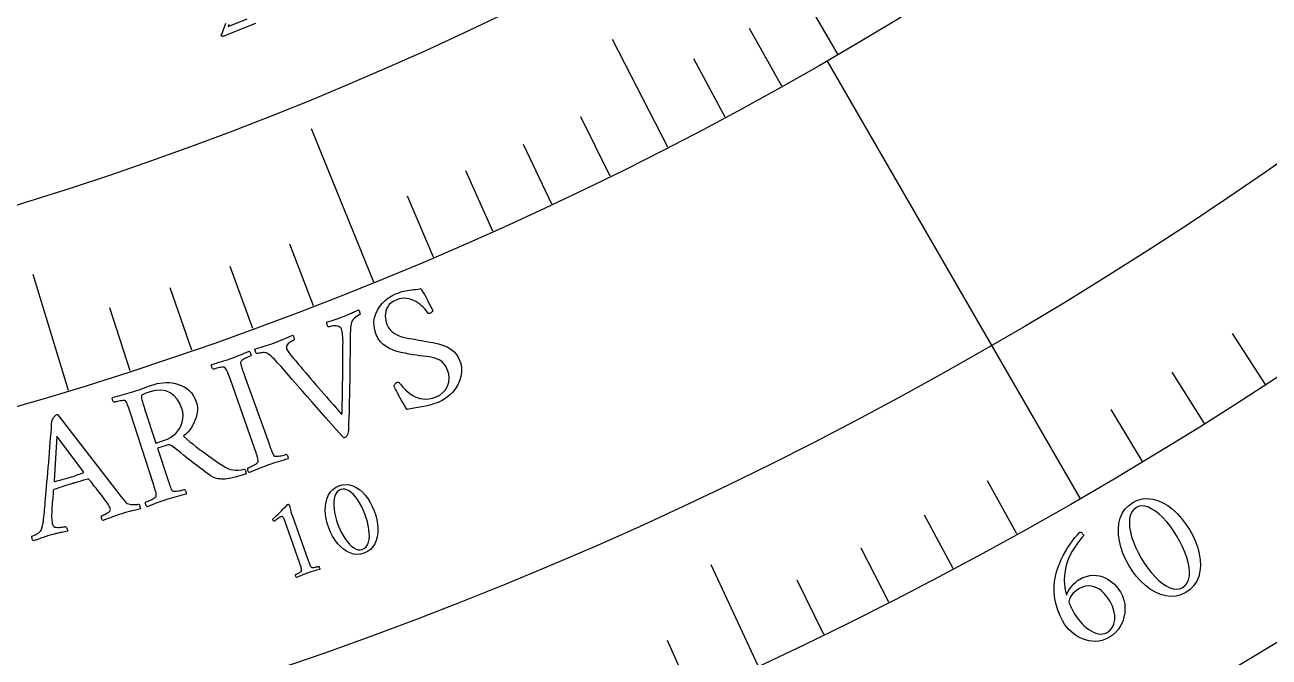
# Model space of a CAD drawing. Header units: millimetres. Extents: x -50 to 50, y -50 to 64.
# Drawn here: x 11.14 to 24.68, y -40.92 to -34.04 of the extents above; entities that cross this region are included whole.
import ezdxf

# ---------------------------------------------------------------- set-up
doc = ezdxf.new("R2010")
doc.units = ezdxf.units.MM
for name, color, linetype in [('CUT_OUTER', 1, 'Continuous'), ('ENGRAVE', 7, 'Continuous'), ('ENGRAVE_FINE', 8, 'Continuous'), ('TEXT', 5, 'Continuous')]:
    doc.layers.add(name, color=color, linetype=linetype)

msp = doc.modelspace()

# ---------------------------------------------------------------- linework, layer by layer
at = {"layer": 'CUT_OUTER'}
msp.add_arc((0, -0.0002), 49.9998, 177.11535, 4.43206, dxfattribs=at)
at = {"layer": 'ENGRAVE'}
for points in [[(18.1395, -35.3698), (17.5371, -34.1952)], [(22.625, -39.1876), (19.875, -34.4245)], [(14.9393, -36.8359), (14.2628, -35.1678)], [(11.6175, -38.0144), (11.2317, -36.752)], [(19.1235, -41.0104), (18.6121, -39.9138)]]:
    msp.add_lwpolyline(points, dxfattribs=at)
for radius in [49, 49, 47.6875, 45.25, 45.25, 43.325, 39.75, 39.75, 37.65]:
    msp.add_circle((0, 0), radius, dxfattribs=at)
at = {"layer": 'ENGRAVE_FINE'}
for points in [[(19.9907, -34.3574), (19.6286, -33.7351)], [(19.3798, -34.7057), (19.0288, -34.077)], [(18.7627, -35.0432), (18.4228, -34.4084)], [(17.5104, -35.6854), (17.1932, -35.039)], [(16.8756, -35.9899), (16.57, -35.338)], [(16.2354, -36.2833), (15.9413, -35.6261)], [(15.5899, -36.5653), (15.3075, -35.903)], [(14.2838, -37.095), (14.0251, -36.423)], [(13.6237, -37.3424), (13.3769, -36.666)], [(12.9591, -37.5782), (12.7244, -36.8976)], [(12.2903, -37.8022), (12.0677, -37.1175)], [(24.6449, -37.9498), (24.2855, -37.3963)], [(23.9788, -38.3742), (23.6291, -37.8145)], [(23.3055, -38.7868), (22.9655, -38.2211)], [(21.9376, -39.5765), (21.6177, -38.9993)], [(21.2436, -39.9534), (20.9337, -39.3706)], [(20.5431, -40.318), (20.2434, -39.73)], [(19.8363, -40.6704), (19.547, -40.0772)], [(18.4048, -41.3379), (18.1364, -40.735)]]:
    msp.add_lwpolyline(points, dxfattribs=at)
at = {"layer": 'TEXT'}
for points in [[(13.3633, -34.0351), (13.3563, -34.0543), (13.5607, -33.9734)], [(13.6537, -34.0225), (13.2967, -34.1636), (13.2947, -34.163), (13.2924, -34.1621), (13.2899, -34.1609), (13.2872, -34.1594), (13.2847, -34.1578), (13.2827, -34.1562), (13.2813, -34.1546), (13.2804, -34.153), (13.2927, -34.12), (13.305, -34.0865), (13.3174, -34.0523), (13.3297, -34.0174)]]:
    msp.add_lwpolyline(points, dxfattribs=at)
for points in [[(15.1773, -36.9649), (15.2033, -36.9547), (15.2272, -36.9462), (15.2492, -36.9394), (15.2693, -36.9343), (15.2886, -36.9303), (15.3083, -36.9267), (15.3285, -36.9236), (15.3491, -36.9209), (15.3712, -36.9182), (15.3958, -36.915), (15.4228, -36.9113), (15.4523, -36.907), (15.4714, -36.9388), (15.4902, -36.9715), (15.5088, -37.0049), (15.527, -37.0391), (15.5439, -37.0715), (15.5583, -37.0996), (15.5702, -37.1234), (15.5797, -37.1429), (15.5814, -37.147), (15.5808, -37.1515), (15.5781, -37.1562), (15.5731, -37.1613), (15.5672, -37.166), (15.5618, -37.1699), (15.5568, -37.1729), (15.5522, -37.1752), (15.5463, -37.1772), (15.5406, -37.178), (15.5352, -37.1776), (15.5301, -37.1761), (15.5205, -37.1606), (15.5087, -37.1445), (15.4945, -37.1278), (15.4781, -37.1105), (15.4598, -37.0934), (15.44, -37.0775), (15.4188, -37.0626), (15.3962, -37.0489), (15.3725, -37.0369), (15.3479, -37.0271), (15.3225, -37.0197), (15.2963, -37.0145), (15.2697, -37.0123), (15.2429, -37.0139), (15.2161, -37.0193), (15.1892, -37.0285), (15.157, -37.0439), (15.1301, -37.0615), (15.1083, -37.0814), (15.0918, -37.1035), (15.0797, -37.1271), (15.0711, -37.1513), (15.066, -37.1761), (15.0645, -37.2016), (15.0658, -37.2268), (15.0692, -37.2509), (15.0747, -37.274), (15.0823, -37.2959), (15.098, -37.3282), (15.117, -37.3558), (15.1394, -37.3787), (15.1651, -37.3969), (15.1934, -37.4116), (15.2237, -37.4239), (15.2558, -37.4339), (15.2898, -37.4415), (15.3249, -37.448), (15.3602, -37.4547), (15.3957, -37.4615), (15.4314, -37.4685), (15.4587, -37.4732), (15.4874, -37.4781), (15.5175, -37.4832), (15.5489, -37.4884), (15.5811, -37.4943), (15.6131, -37.5013), (15.6452, -37.5092), (15.6771, -37.5182), (15.7083, -37.5289), (15.7378, -37.542), (15.7658, -37.5574), (15.7922, -37.5751), (15.8163, -37.5956), (15.8373, -37.6194), (15.8553, -37.6464), (15.8703, -37.6766), (15.8862, -37.7234), (15.8943, -37.7703), (15.8948, -37.8172), (15.8875, -37.864), (15.8735, -37.9097), (15.854, -37.9529), (15.8291, -37.9938), (15.7985, -38.0322), (15.7636, -38.0671), (15.7253, -38.0976), (15.6837, -38.1235), (15.6387, -38.1448), (15.5947, -38.1614), (15.5505, -38.1752), (15.506, -38.1862), (15.4613, -38.1943), (15.4178, -38.2011), (15.3767, -38.2078), (15.3382, -38.2145), (15.3021, -38.2212), (15.2864, -38.197), (15.2706, -38.1718), (15.2548, -38.1455), (15.2391, -38.1182), (15.2239, -38.0912), (15.2098, -38.0658), (15.1969, -38.042), (15.1852, -38.0199), (15.1752, -38.0005), (15.1675, -37.9851), (15.162, -37.9737), (15.1587, -37.9664), (15.1616, -37.9602), (15.165, -37.9543), (15.1688, -37.9486), (15.1732, -37.943), (15.1779, -37.938), (15.1831, -37.9336), (15.1887, -37.93), (15.1947, -37.9272), (15.2024, -37.9253), (15.2092, -37.926), (15.2154, -37.9294), (15.2208, -37.9353), (15.2296, -37.9476), (15.2409, -37.9616), (15.2545, -37.9774), (15.2706, -37.995), (15.2889, -38.0131), (15.3094, -38.0308), (15.332, -38.048), (15.3568, -38.0647), (15.3836, -38.0797), (15.412, -38.0919), (15.4422, -38.1011), (15.474, -38.1074), (15.5076, -38.1096), (15.5429, -38.1066), (15.5797, -38.0983), (15.6183, -38.0848), (15.6576, -38.0646), (15.6912, -38.0384), (15.7193, -38.0064), (15.7418, -37.9685), (15.7563, -37.9264), (15.7607, -37.8819), (15.7548, -37.835), (15.7389, -37.7857), (15.7225, -37.7522), (15.7037, -37.7245), (15.6825, -37.7024), (15.6589, -37.6859), (15.6331, -37.6735), (15.6054, -37.6634), (15.5759, -37.6557), (15.5445, -37.6502), (15.5116, -37.6459), (15.4776, -37.6415), (15.4424, -37.637), (15.406, -37.6325), (15.3648, -37.6259), (15.3227, -37.6185), (15.2796, -37.6103), (15.2356, -37.6013), (15.1922, -37.5903), (15.1506, -37.5759), (15.111, -37.5583), (15.0734, -37.5374), (15.0391, -37.5123), (15.0097, -37.4818), (14.985, -37.4461), (14.9651, -37.405), (14.9502, -37.359), (14.9425, -37.3136), (14.942, -37.2687), (14.9487, -37.2245), (14.9616, -37.1818), (14.9795, -37.1415), (15.0026, -37.1036), (15.0308, -37.0682), (15.063, -37.0361), (15.0982, -37.0082), (15.1362, -36.9845), (15.1773, -36.9649)], [(13.848, -37.4995), (13.8759, -37.489), (13.9032, -37.4783), (13.93, -37.4674), (13.9562, -37.4564), (13.982, -37.4453), (14.0076, -37.4343), (14.033, -37.4236), (14.0582, -37.413), (14.0614, -37.4169), (14.0646, -37.4227), (14.0679, -37.4303), (14.0713, -37.4399), (14.0741, -37.4493), (14.0754, -37.4566), (14.0752, -37.4617), (14.0736, -37.4647), (14.0691, -37.4667), (14.0624, -37.4702), (14.0536, -37.4751), (14.0427, -37.4814), (14.0311, -37.4888), (14.0202, -37.497), (14.0099, -37.5059), (14.0003, -37.5157), (13.9928, -37.5261), (13.9888, -37.5371), (13.9882, -37.5488), (13.9912, -37.5611), (13.9999, -37.5786), (14.0155, -37.6022), (14.038, -37.632), (14.0672, -37.6679), (14.0829, -37.6864), (14.1011, -37.7078), (14.1216, -37.7319), (14.1447, -37.7588), (14.1695, -37.7879), (14.1956, -37.8184), (14.2229, -37.8504), (14.2514, -37.8838), (14.2806, -37.9179), (14.3099, -37.952), (14.3393, -37.986), (14.3689, -38.02), (14.398, -38.0532), (14.4258, -38.0852), (14.4524, -38.1158), (14.4777, -38.145), (14.5013, -38.1723), (14.5226, -38.197), (14.5416, -38.2191), (14.5584, -38.2386), (14.5723, -38.2547), (14.5827, -38.2666), (14.5896, -38.2743), (14.5929, -38.2778), (14.5934, -38.2706), (14.594, -38.2576), (14.5947, -38.2388), (14.5954, -38.2142), (14.5962, -38.1848), (14.597, -38.1517), (14.5977, -38.1149), (14.5984, -38.0743), (14.5991, -38.0308), (14.5998, -37.9852), (14.6005, -37.9373), (14.6012, -37.8872), (14.6019, -37.8358), (14.6025, -37.7841), (14.6031, -37.7319), (14.6036, -37.6795), (14.604, -37.6276), (14.6043, -37.5773), (14.6046, -37.5285), (14.6048, -37.4813), (14.6047, -37.4636), (14.604, -37.4455), (14.6027, -37.4273), (14.6008, -37.4087), (14.5983, -37.3909), (14.5952, -37.3748), (14.5915, -37.3606), (14.5873, -37.348), (14.5805, -37.3352), (14.5716, -37.3253), (14.5603, -37.3184), (14.5468, -37.3144), (14.5322, -37.3125), (14.5176, -37.3119), (14.503, -37.3125), (14.4883, -37.3145), (14.4749, -37.317), (14.4638, -37.3194), (14.455, -37.3216), (14.4486, -37.3237), (14.4444, -37.3221), (14.4403, -37.3179), (14.4362, -37.3113), (14.4322, -37.3023), (14.429, -37.2927), (14.4273, -37.2844), (14.4271, -37.2774), (14.4285, -37.2718), (14.4521, -37.2637), (14.4752, -37.256), (14.4976, -37.2486), (14.5195, -37.2416), (14.5413, -37.2345), (14.5636, -37.2267), (14.5864, -37.2184), (14.6097, -37.2094), (14.6288, -37.2018), (14.6457, -37.195), (14.6605, -37.1888), (14.6732, -37.1834), (14.6847, -37.1782), (14.6961, -37.173), (14.7073, -37.1678), (14.7184, -37.1624), (14.73, -37.1568), (14.743, -37.1506), (14.7573, -37.1439), (14.7728, -37.1367), (14.776, -37.1406), (14.7793, -37.1465), (14.7826, -37.1545), (14.7859, -37.1645), (14.7887, -37.1743), (14.7901, -37.1814), (14.7903, -37.186), (14.7892, -37.188), (14.7825, -37.1913), (14.7728, -37.1971), (14.7602, -37.2053), (14.7447, -37.216), (14.729, -37.2286), (14.7161, -37.2428), (14.7059, -37.2584), (14.6984, -37.2756), (14.6943, -37.2901), (14.6909, -37.3097), (14.688, -37.3344), (14.6857, -37.3641), (14.6839, -37.3959), (14.6827, -37.4269), (14.682, -37.457), (14.6818, -37.4862), (14.6815, -37.554), (14.6811, -37.6189), (14.6807, -37.681), (14.6802, -37.7403), (14.6796, -37.7977), (14.6789, -37.854), (14.678, -37.9095), (14.6769, -37.9639), (14.6757, -38.0184), (14.6745, -38.0739), (14.6732, -38.1304), (14.6718, -38.188), (14.6703, -38.2477), (14.6684, -38.3106), (14.666, -38.3768), (14.6633, -38.4461), (14.6619, -38.4646), (14.6591, -38.4806), (14.6549, -38.494), (14.6494, -38.5048), (14.6429, -38.5136), (14.6356, -38.5208), (14.6276, -38.5266), (14.6189, -38.5308), (14.616, -38.531), (14.6128, -38.5297), (14.6093, -38.5269), (14.6054, -38.5225), (14.6016, -38.5178), (14.598, -38.5138), (14.5947, -38.5106), (14.5917, -38.5082), (14.5333, -38.4425), (14.4771, -38.379), (14.4229, -38.3175), (14.3707, -38.2583), (14.3195, -38.1998), (14.2678, -38.1408), (14.2159, -38.0813), (14.1636, -38.0212), (14.1096, -37.9594), (14.0528, -37.8945), (13.993, -37.8265), (13.9304, -37.7555), (13.9113, -37.7337), (13.8929, -37.7131), (13.875, -37.6939), (13.8578, -37.6759), (13.8408, -37.6592), (13.8236, -37.6435), (13.8061, -37.629), (13.7885, -37.6155), (13.7806, -37.6106), (13.7713, -37.607), (13.7605, -37.6047), (13.7481, -37.6037), (13.7351, -37.6037), (13.7225, -37.6044), (13.7103, -37.6057), (13.6984, -37.6076), (13.6875, -37.6097), (13.6782, -37.6118), (13.6705, -37.6139), (13.6644, -37.6158), (13.6631, -37.6146), (13.6609, -37.6102), (13.6578, -37.6027), (13.6538, -37.5921), (13.65, -37.5813), (13.6474, -37.5732), (13.6461, -37.5679), (13.6461, -37.5653), (13.6751, -37.5558), (13.7017, -37.5474), (13.7258, -37.5399), (13.7474, -37.5335), (13.7689, -37.5269), (13.7929, -37.5191), (13.8192, -37.51), (13.848, -37.4995)], [(13.3835, -37.6678), (13.409, -37.6586), (13.434, -37.6491), (13.4585, -37.6394), (13.4825, -37.6294), (13.5066, -37.6193), (13.5313, -37.6091), (13.5566, -37.5988), (13.5825, -37.5884), (13.5871, -37.5915), (13.5912, -37.5964), (13.5947, -37.6031), (13.5978, -37.6114), (13.6001, -37.62), (13.6014, -37.6275), (13.6016, -37.6338), (13.6008, -37.6389), (13.5944, -37.6414), (13.586, -37.645), (13.5754, -37.6498), (13.5628, -37.6556), (13.5494, -37.6622), (13.5366, -37.6689), (13.5244, -37.6758), (13.5127, -37.6829), (13.5027, -37.6899), (13.4956, -37.6966), (13.4914, -37.7031), (13.4901, -37.7093), (13.4912, -37.7198), (13.4934, -37.7316), (13.4965, -37.7444), (13.5007, -37.7585), (13.5056, -37.7734), (13.5109, -37.789), (13.5165, -37.8052), (13.5225, -37.822), (13.5234, -37.8248), (13.5244, -37.8275), (13.5254, -37.8302), (13.5263, -37.8329), (13.5273, -37.8356), (13.5283, -37.8383), (13.5293, -37.841), (13.5302, -37.8437), (13.7997, -38.5974), (13.8006, -38.6001), (13.8016, -38.6028), (13.8026, -38.6055), (13.8036, -38.6082), (13.8045, -38.6109), (13.8055, -38.6137), (13.8065, -38.6164), (13.8074, -38.6191), (13.8135, -38.6358), (13.8194, -38.6518), (13.8251, -38.6668), (13.8306, -38.6811), (13.8362, -38.6942), (13.8418, -38.7059), (13.8476, -38.7161), (13.8535, -38.7249), (13.8582, -38.7282), (13.8656, -38.7302), (13.8757, -38.7311), (13.8884, -38.7307), (13.9026, -38.7294), (13.917, -38.7274), (13.9317, -38.7246), (13.9466, -38.7211), (13.9604, -38.7174), (13.9719, -38.7142), (13.9809, -38.7115), (13.9876, -38.7093), (13.9916, -38.7127), (13.9955, -38.7177), (13.9993, -38.7242), (14.0031, -38.7323), (14.006, -38.7407), (14.0075, -38.7481), (14.0074, -38.7545), (14.0058, -38.7599), (13.9782, -38.7679), (13.9511, -38.7758), (13.9246, -38.7836), (13.8988, -38.7913), (13.8731, -38.7991), (13.8473, -38.8074), (13.8211, -38.8161), (13.7948, -38.8253), (13.7692, -38.8346), (13.7435, -38.8443), (13.7177, -38.8543), (13.6917, -38.8648), (13.6656, -38.8756), (13.6393, -38.8865), (13.6128, -38.8977), (13.5862, -38.909), (13.5815, -38.9058), (13.5774, -38.9008), (13.5739, -38.8942), (13.5709, -38.8858), (13.5687, -38.8772), (13.5676, -38.8697), (13.5675, -38.8634), (13.5684, -38.8582), (13.575, -38.8557), (13.5837, -38.8521), (13.5946, -38.8474), (13.6076, -38.8415), (13.6215, -38.8348), (13.6348, -38.8276), (13.6476, -38.82), (13.6598, -38.812), (13.6702, -38.8041), (13.6774, -38.7971), (13.6814, -38.791), (13.6823, -38.7857), (13.6814, -38.7729), (13.6792, -38.7588), (13.6756, -38.7434), (13.6707, -38.7267), (13.6649, -38.709), (13.6588, -38.6907), (13.6523, -38.6718), (13.6454, -38.6522), (13.379, -37.8975), (13.372, -37.8779), (13.3651, -37.8589), (13.3583, -37.8405), (13.3516, -37.8227), (13.3448, -37.8062), (13.3379, -37.7916), (13.3308, -37.7791), (13.3235, -37.7685), (13.3193, -37.7642), (13.3123, -37.7617), (13.3027, -37.7609), (13.2902, -37.7619), (13.2763, -37.7639), (13.2622, -37.7664), (13.2478, -37.7693), (13.2332, -37.7727), (13.2197, -37.7761), (13.2086, -37.7791), (13.1997, -37.7816), (13.1932, -37.7837), (13.1893, -37.7802), (13.1855, -37.7752), (13.1818, -37.7686), (13.1782, -37.7605), (13.1753, -37.7521), (13.1739, -37.7447), (13.174, -37.7383), (13.1755, -37.7329), (13.2023, -37.7246), (13.229, -37.7165), (13.2554, -37.7086), (13.2817, -37.7008), (13.3076, -37.693), (13.3333, -37.6849), (13.3586, -37.6765), (13.3835, -37.6678)], [(12.5509, -37.9493), (12.5809, -37.9408), (12.6123, -37.9345), (12.6449, -37.9306), (12.6788, -37.9291), (12.7131, -37.93), (12.7469, -37.9335), (12.7803, -37.9398), (12.8133, -37.9486), (12.8452, -37.9605), (12.8753, -37.9755), (12.9037, -37.9938), (12.9304, -38.0154), (12.9546, -38.0404), (12.9757, -38.0691), (12.9935, -38.1017), (13.0081, -38.1379), (13.0167, -38.1702), (13.0207, -38.2036), (13.0202, -38.238), (13.0152, -38.2734), (13.0063, -38.3088), (12.9942, -38.3433), (12.9791, -38.3768), (12.9608, -38.4093), (12.9401, -38.4399), (12.9178, -38.4674), (12.8937, -38.4919), (12.8681, -38.5134), (12.9042, -38.5439), (12.9394, -38.573), (12.9736, -38.6006), (13.0069, -38.6267), (13.0399, -38.652), (13.0734, -38.677), (13.1073, -38.7016), (13.1417, -38.726), (13.1773, -38.7509), (13.2149, -38.7769), (13.2544, -38.8042), (13.296, -38.8326), (13.3237, -38.8497), (13.3512, -38.8634), (13.3784, -38.8736), (13.4053, -38.8803), (13.4334, -38.8834), (13.4641, -38.8828), (13.4976, -38.8784), (13.5337, -38.8703), (13.5383, -38.8737), (13.5419, -38.8792), (13.5448, -38.8867), (13.5469, -38.8962), (13.5483, -38.9058), (13.5492, -38.9132), (13.5496, -38.9185), (13.5496, -38.9217), (13.5065, -38.9362), (13.4669, -38.9486), (13.4309, -38.9589), (13.3983, -38.967), (13.3694, -38.9731), (13.3443, -38.9776), (13.3232, -38.9803), (13.306, -38.9813), (13.2945, -38.9806), (13.2808, -38.9795), (13.265, -38.978), (13.247, -38.9761), (13.2275, -38.9724), (13.2071, -38.9655), (13.186, -38.9555), (13.1641, -38.9424), (13.1544, -38.9356), (13.1413, -38.9262), (13.1248, -38.9142), (13.1049, -38.8996), (13.0821, -38.8827), (13.0573, -38.8639), (13.0303, -38.8434), (13.0013, -38.821), (12.9706, -38.7973), (12.939, -38.7727), (12.9064, -38.7474), (12.8728, -38.7212), (12.839, -38.6947), (12.8058, -38.6683), (12.7732, -38.6422), (12.7412, -38.6162), (12.7292, -38.6095), (12.715, -38.6066), (12.6984, -38.6075), (12.6796, -38.6122), (12.587, -38.6425), (12.6952, -38.9746), (12.6961, -38.9773), (12.697, -38.9801), (12.6979, -38.9828), (12.6988, -38.9856), (12.6997, -38.9883), (12.7006, -38.991), (12.7015, -38.9938), (12.7024, -38.9965), (12.7079, -39.0134), (12.7134, -39.0295), (12.7187, -39.0448), (12.7238, -39.0592), (12.7289, -39.0724), (12.7343, -39.0843), (12.7397, -39.0947), (12.7454, -39.1036), (12.7501, -39.107), (12.7574, -39.1093), (12.7674, -39.1104), (12.7801, -39.1104), (12.7943, -39.1095), (12.8088, -39.1079), (12.8235, -39.1055), (12.8386, -39.1024), (12.8525, -39.0992), (12.864, -39.0963), (12.8732, -39.0939), (12.8799, -39.0919), (12.8838, -39.0954), (12.8875, -39.1004), (12.8912, -39.1071), (12.8947, -39.1153), (12.8974, -39.1237), (12.8987, -39.1311), (12.8984, -39.1375), (12.8967, -39.1429), (12.8688, -39.1501), (12.8415, -39.1572), (12.8149, -39.1643), (12.7888, -39.1712), (12.7629, -39.1783), (12.7368, -39.1859), (12.7105, -39.1939), (12.6839, -39.2023), (12.658, -39.2108), (12.6321, -39.2198), (12.606, -39.2291), (12.5797, -39.2389), (12.5533, -39.2489), (12.5267, -39.2591), (12.4999, -39.2694), (12.4729, -39.28), (12.4684, -39.2766), (12.4644, -39.2716), (12.4611, -39.2649), (12.4584, -39.2564), (12.4564, -39.2477), (12.4555, -39.2402), (12.4556, -39.2339), (12.4567, -39.2288), (12.4633, -39.2265), (12.4721, -39.2231), (12.4831, -39.2187), (12.4963, -39.2131), (12.5104, -39.2068), (12.5239, -39.2001), (12.5369, -39.1928), (12.5493, -39.1851), (12.5599, -39.1776), (12.5673, -39.1708), (12.5715, -39.1648), (12.5726, -39.1595), (12.5721, -39.1467), (12.5702, -39.1326), (12.5671, -39.1171), (12.5626, -39.1002), (12.5574, -39.0824), (12.5517, -39.0639), (12.5458, -39.0448), (12.5395, -39.025), (12.2928, -38.2636), (12.2864, -38.2438), (12.2801, -38.2246), (12.2738, -38.206), (12.2676, -38.188), (12.2613, -38.1713), (12.2548, -38.1566), (12.248, -38.1439), (12.241, -38.1331), (12.237, -38.1287), (12.2301, -38.126), (12.2204, -38.1249), (12.208, -38.1255), (12.1941, -38.1271), (12.18, -38.1292), (12.1659, -38.1316), (12.1516, -38.1345), (12.1384, -38.1373), (12.1274, -38.1399), (12.1187, -38.1421), (12.1122, -38.144), (12.1084, -38.1404), (12.1048, -38.1353), (12.1012, -38.1286), (12.0978, -38.1203), (12.0952, -38.1119), (12.094, -38.1044), (12.0942, -38.0981), (12.0959, -38.0927), (12.1229, -38.0852), (12.1496, -38.0779), (12.176, -38.0708), (12.2021, -38.0639), (12.2279, -38.057), (12.2535, -38.0497), (12.2788, -38.0421), (12.304, -38.0341), (12.3303, -38.0255), (12.3576, -38.0162), (12.3859, -38.0064), (12.415, -37.996), (12.4457, -37.9851), (12.4786, -37.9737), (12.5136, -37.9617), (12.5509, -37.9493)], [(12.8504, -38.2096), (12.8279, -38.1553), (12.7993, -38.1088), (12.7649, -38.0701), (12.7245, -38.0392), (12.6776, -38.0186), (12.6235, -38.0107), (12.5621, -38.0155), (12.4934, -38.033), (12.4843, -38.0361), (12.4732, -38.0401), (12.46, -38.045), (12.4448, -38.0509), (12.4305, -38.0573), (12.4201, -38.064), (12.4137, -38.0709), (12.4111, -38.078), (12.4111, -38.0887), (12.4127, -38.102), (12.4161, -38.1179), (12.4212, -38.1363), (12.4272, -38.1561), (12.4334, -38.176), (12.4397, -38.196), (12.4462, -38.216), (12.5692, -38.5877), (12.6635, -38.5569), (12.6968, -38.5437), (12.7281, -38.5268), (12.7572, -38.5061), (12.7841, -38.4817), (12.8081, -38.4542), (12.8281, -38.4245), (12.8442, -38.3926), (12.8564, -38.3584), (12.8636, -38.3226), (12.8651, -38.2859), (12.8607, -38.2482), (12.8504, -38.2096)], [(11.3556, -39.3398), (11.3559, -39.3367), (11.3568, -39.3273), (11.3582, -39.3116), (11.3601, -39.2896), (11.3625, -39.2622), (11.3653, -39.2304), (11.3683, -39.1941), (11.3716, -39.1534), (11.3753, -39.1091), (11.3793, -39.0624), (11.3837, -39.0132), (11.3884, -38.9616), (11.3932, -38.9083), (11.3979, -38.8543), (11.4025, -38.7995), (11.4069, -38.7441), (11.4112, -38.6889), (11.4154, -38.6348), (11.4195, -38.5818), (11.4236, -38.53), (11.4275, -38.4803), (11.4311, -38.4337), (11.4345, -38.3901), (11.4377, -38.3496), (11.4401, -38.3406), (11.4446, -38.3305), (11.451, -38.3194), (11.4594, -38.3071), (11.4684, -38.2956), (11.4766, -38.2869), (11.4841, -38.2809), (11.4907, -38.2776), (11.4924, -38.2772), (11.4937, -38.277), (11.4948, -38.277), (11.4955, -38.2772), (11.4963, -38.2775), (11.4974, -38.2779), (11.4989, -38.2783), (11.5008, -38.2786), (12.1555, -39.1262), (12.1882, -39.1678), (12.2129, -39.1988), (12.2295, -39.2193), (12.238, -39.2292), (12.2468, -39.2371), (12.2575, -39.2437), (12.2702, -39.2489), (12.2848, -39.2527), (12.3004, -39.2554), (12.3155, -39.257), (12.3304, -39.2575), (12.3449, -39.257), (12.358, -39.256), (12.3684, -39.2549), (12.3761, -39.2538), (12.3811, -39.2527), (12.3858, -39.2569), (12.3898, -39.2628), (12.3931, -39.2702), (12.3956, -39.2793), (12.3974, -39.2882), (12.3986, -39.2952), (12.3991, -39.3003), (12.3991, -39.3034), (12.3724, -39.3098), (12.3472, -39.3159), (12.3234, -39.3217), (12.301, -39.3271), (12.2784, -39.3329), (12.2537, -39.3396), (12.2271, -39.3473), (12.1985, -39.356), (12.1684, -39.3655), (12.1411, -39.3745), (12.1166, -39.383), (12.0948, -39.391), (12.0731, -39.3993), (12.0488, -39.4084), (12.0218, -39.4185), (11.9922, -39.4294), (11.9877, -39.426), (11.9838, -39.4209), (11.9805, -39.4142), (11.9779, -39.4057), (11.9762, -39.3969), (11.9757, -39.3893), (11.9764, -39.3828), (11.9784, -39.3774), (11.9877, -39.3742), (11.9992, -39.3694), (12.0127, -39.363), (12.0282, -39.3552), (12.0433, -39.3468), (12.0555, -39.3386), (12.0647, -39.3307), (12.0709, -39.3231), (12.0728, -39.3177), (12.0734, -39.3113), (12.0726, -39.3037), (12.0704, -39.2951), (12.0667, -39.2857), (12.0606, -39.2738), (12.0521, -39.2595), (12.0413, -39.2428), (12.0286, -39.2244), (12.0148, -39.205), (11.9998, -39.1846), (11.9836, -39.1631), (11.9669, -39.1414), (11.9503, -39.1199), (11.9338, -39.0988), (11.9174, -39.078), (11.9018, -39.0583), (11.8876, -39.0404), (11.8749, -39.0244), (11.8636, -39.0101), (11.8544, -38.9984), (11.8478, -38.9901), (11.8438, -38.9851), (11.8425, -38.9834), (11.8422, -38.9833), (11.8413, -38.9828), (11.8398, -38.982), (11.8377, -38.9809), (11.8354, -38.9798), (11.8332, -38.9792), (11.8312, -38.9791), (11.8293, -38.9794), (11.8145, -38.983), (11.7982, -38.9873), (11.7803, -38.9924), (11.761, -38.9981), (11.7411, -39.0041), (11.722, -39.0098), (11.7036, -39.0153), (11.6858, -39.0207), (11.6812, -39.022), (11.6766, -39.0234), (11.6721, -39.0248), (11.6675, -39.0262), (11.663, -39.0275), (11.6588, -39.0288), (11.6548, -39.03), (11.651, -39.0311), (11.6245, -39.039), (11.6001, -39.0465), (11.5779, -39.0534), (11.5577, -39.0598), (11.5372, -39.0665), (11.5141, -39.0744), (11.4883, -39.0835), (11.4599, -39.0936), (11.4589, -39.0941), (11.4578, -39.095), (11.4566, -39.0963), (11.4552, -39.098), (11.4539, -39.0997), (11.453, -39.1009), (11.4525, -39.1016), (11.4523, -39.1018), (11.4521, -39.1044), (11.4516, -39.1121), (11.4506, -39.1248), (11.4493, -39.1427), (11.4477, -39.1641), (11.4459, -39.1874), (11.4439, -39.2127), (11.4417, -39.2399), (11.4396, -39.2676), (11.4378, -39.2943), (11.4363, -39.32), (11.4352, -39.3448), (11.4341, -39.3691), (11.4339, -39.3911), (11.4347, -39.4109), (11.4364, -39.4283), (11.4387, -39.4438), (11.4411, -39.4575), (11.4436, -39.4694), (11.4462, -39.4795), (11.4508, -39.4886), (11.4587, -39.4956), (11.4699, -39.5005), (11.4843, -39.5034), (11.5004, -39.5046), (11.5164, -39.5048), (11.5324, -39.5038), (11.5483, -39.5017), (11.5626, -39.4993), (11.5739, -39.4972), (11.5822, -39.4955), (11.5874, -39.4943), (11.59, -39.4966), (11.5929, -39.5009), (11.5961, -39.5073), (11.5997, -39.5156), (11.603, -39.5245), (11.6051, -39.5323), (11.6062, -39.5391), (11.6063, -39.5447), (11.589, -39.5488), (11.573, -39.5525), (11.5582, -39.5558), (11.5448, -39.5587), (11.532, -39.5615), (11.5192, -39.5642), (11.5063, -39.5669), (11.4935, -39.5697), (11.4797, -39.5728), (11.4641, -39.5767), (11.4465, -39.5814), (11.427, -39.5869), (11.4074, -39.5927), (11.3894, -39.5982), (11.3732, -39.6035), (11.3587, -39.6086), (11.345, -39.6135), (11.3313, -39.6184), (11.3176, -39.6233), (11.3039, -39.6282), (11.2892, -39.6334), (11.2727, -39.6391), (11.2544, -39.6453), (11.2341, -39.6521), (11.2317, -39.6497), (11.2292, -39.6452), (11.2266, -39.6387), (11.2239, -39.63), (11.2215, -39.6209), (11.22, -39.6129), (11.2194, -39.6061), (11.2195, -39.6003), (11.2292, -39.597), (11.2415, -39.5919), (11.2564, -39.5848), (11.2739, -39.5759), (11.2908, -39.5659), (11.304, -39.5556), (11.3135, -39.545), (11.3192, -39.534), (11.3274, -39.5121), (11.3343, -39.4895), (11.3398, -39.4662), (11.344, -39.442), (11.3474, -39.4173), (11.3504, -39.392), (11.3532, -39.3662), (11.3556, -39.3398)], [(11.4925, -38.5135), (11.4602, -38.9995), (11.4603, -38.9997), (11.4607, -39.0004), (11.4613, -39.0014), (11.4622, -39.0029), (11.4632, -39.0044), (11.4641, -39.0054), (11.4651, -39.0058), (11.466, -39.0058), (11.4845, -39.0013), (11.5047, -38.9962), (11.5266, -38.9904), (11.5502, -38.984), (11.5734, -38.9775), (11.5941, -38.9717), (11.6124, -38.9664), (11.6283, -38.9617), (11.6488, -38.9555), (11.6682, -38.9493), (11.6865, -38.9432), (11.7037, -38.9372), (11.7207, -38.931), (11.7386, -38.9246), (11.7572, -38.918), (11.7766, -38.9111), (11.7782, -38.9104), (11.7793, -38.9091), (11.7798, -38.9074), (11.7798, -38.9052), (11.7796, -38.903), (11.7795, -38.9015), (11.7794, -38.9006), (11.7793, -38.9003)], [(14.5609, -39.0523), (14.6001, -39.0412), (14.6386, -39.0375), (14.6764, -39.0411), (14.7134, -39.0522), (14.7493, -39.0695), (14.7834, -39.0923), (14.8158, -39.1204), (14.8465, -39.1539), (14.875, -39.1917), (14.9007, -39.2328), (14.9236, -39.2772), (14.9438, -39.3248), (14.9603, -39.3739), (14.9725, -39.4224), (14.9803, -39.4703), (14.9838, -39.5176), (14.9826, -39.5632), (14.9765, -39.606), (14.9656, -39.6459), (14.9498, -39.6831), (14.9289, -39.7162), (14.9026, -39.7441), (14.8709, -39.7668), (14.8338, -39.7843), (14.7953, -39.795), (14.7571, -39.7984), (14.7192, -39.7944), (14.6816, -39.7831), (14.6451, -39.7654), (14.6104, -39.7425), (14.5775, -39.7142), (14.5464, -39.6806), (14.5178, -39.6427), (14.4921, -39.6015), (14.4695, -39.5569), (14.4499, -39.509), (14.4339, -39.4597), (14.4223, -39.4111), (14.415, -39.3632), (14.412, -39.3159), (14.4136, -39.2704), (14.42, -39.2278), (14.4312, -39.1881), (14.4472, -39.1514), (14.4681, -39.1188), (14.494, -39.0914), (14.5249, -39.0693), (14.5609, -39.0523)], [(14.5822, -39.092), (14.5605, -39.1033), (14.5425, -39.1193), (14.5281, -39.1402), (14.5173, -39.1659), (14.5101, -39.1955), (14.5061, -39.2281), (14.5055, -39.2637), (14.5081, -39.3024), (14.514, -39.3431), (14.5228, -39.385), (14.5348, -39.428), (14.5498, -39.4723), (14.5669, -39.5153), (14.5857, -39.5555), (14.6062, -39.5931), (14.6283, -39.628), (14.6515, -39.6594), (14.6749, -39.6864), (14.6987, -39.7091), (14.7228, -39.7275), (14.7467, -39.7406), (14.7698, -39.7478), (14.792, -39.7489), (14.8135, -39.7441), (14.8371, -39.7321), (14.8563, -39.7152), (14.8712, -39.6935), (14.8818, -39.6669), (14.8884, -39.6363), (14.8915, -39.6028), (14.891, -39.5664), (14.887, -39.5269), (14.8798, -39.4856), (14.87, -39.4434), (14.8574, -39.4005), (14.8421, -39.3567), (14.8245, -39.3135), (14.8055, -39.2734), (14.7852, -39.2364), (14.7635, -39.2025), (14.7409, -39.1723), (14.718, -39.1463), (14.6948, -39.1246), (14.6712, -39.1072), (14.6478, -39.0948), (14.6252, -39.0881), (14.6033, -39.0872), (14.5822, -39.092)], [(14.1319, -39.8861), (13.9681, -39.4237), (13.9638, -39.4125), (13.9594, -39.4034), (13.9551, -39.3965), (13.9509, -39.3916), (13.9463, -39.3886), (13.9413, -39.3871), (13.9357, -39.3871), (13.9296, -39.3886), (13.9226, -39.3917), (13.9142, -39.3965), (13.9044, -39.4031), (13.8933, -39.4113), (13.8822, -39.4199), (13.8727, -39.4276), (13.8645, -39.4344), (13.8579, -39.4402), (13.8518, -39.4375), (13.8468, -39.4339), (13.8431, -39.4294), (13.8404, -39.424), (13.8404, -39.4239), (13.8403, -39.4237), (13.8402, -39.4233), (13.84, -39.4228), (13.8394, -39.4206), (13.8393, -39.4188), (13.8396, -39.4173), (13.8403, -39.4161), (13.8596, -39.3975), (13.8787, -39.3788), (13.8976, -39.3601), (13.9161, -39.3413), (13.9338, -39.3234), (13.9499, -39.3071), (13.9645, -39.2925), (13.9775, -39.2794), (13.9882, -39.2686), (13.9961, -39.2609), (14.001, -39.2562), (14.0031, -39.2544), (14.0054, -39.2536), (14.0082, -39.2531), (14.0109, -39.2536), (14.0135, -39.2552), (14.016, -39.2578), (14.0183, -39.2607), (14.0203, -39.2635), (14.0221, -39.266), (14.0236, -39.2682), (14.024, -39.2701), (14.025, -39.2758), (14.0268, -39.2853), (14.0292, -39.2985), (14.0328, -39.3151), (14.0381, -39.3344), (14.045, -39.3565), (14.0536, -39.3815), (14.2222, -39.854), (14.2268, -39.8667), (14.2313, -39.8788), (14.2356, -39.8905), (14.2399, -39.9018), (14.2443, -39.9122), (14.2488, -39.9214), (14.2534, -39.9294), (14.2582, -39.9361), (14.2612, -39.9383), (14.2657, -39.9397), (14.2719, -39.9404), (14.2795, -39.9404), (14.2881, -39.9398), (14.2967, -39.9387), (14.3054, -39.9372), (14.3142, -39.9352), (14.3223, -39.9332), (14.3292, -39.9313), (14.3347, -39.9297), (14.3389, -39.9284), (14.3414, -39.9306), (14.344, -39.9338), (14.3464, -39.938), (14.3488, -39.9432), (14.3508, -39.9487), (14.3517, -39.9534), (14.3516, -39.9576), (14.3506, -39.9611), (14.3329, -39.9661), (14.316, -39.971), (14.2999, -39.9757), (14.2845, -39.9802), (14.2692, -39.9847), (14.2534, -39.9897), (14.2372, -39.9952), (14.2203, -40.001), (14.2043, -40.0069), (14.189, -40.0126), (14.1746, -40.0184), (14.1609, -40.0241), (14.1472, -40.03), (14.1325, -40.0363), (14.1167, -40.043), (14.1, -40.0502), (14.097, -40.0481), (14.0943, -40.045), (14.092, -40.0407), (14.0901, -40.0353), (14.0887, -40.0297), (14.0879, -40.0248), (14.0878, -40.0207), (14.0884, -40.0174), (14.0926, -40.0158), (14.0978, -40.0136), (14.1043, -40.0107), (14.1119, -40.0071), (14.12, -40.0031), (14.1277, -39.9988), (14.135, -39.9942), (14.142, -39.9893), (14.1479, -39.9845), (14.152, -39.9801), (14.1543, -39.9763), (14.1548, -39.9729), (14.1542, -39.9646), (14.1529, -39.9555), (14.1507, -39.9454), (14.1478, -39.9345), (14.1443, -39.923), (14.1405, -39.9111), (14.1364, -39.8988), (14.1319, -39.8861)], [(23.1979, -39.2353), (23.251, -39.2095), (23.305, -39.1944), (23.3598, -39.19), (23.4155, -39.1963), (23.4712, -39.2121), (23.5258, -39.2359), (23.5794, -39.2678), (23.6319, -39.3078), (23.6824, -39.3545), (23.7298, -39.4067), (23.7741, -39.4643), (23.8153, -39.5274), (23.8517, -39.5933), (23.8818, -39.6595), (23.9053, -39.726), (23.9225, -39.7928), (23.9325, -39.8584), (23.9349, -39.9213), (23.9296, -39.9813), (23.9165, -40.0386), (23.8951, -40.0914), (23.8645, -40.1382), (23.8249, -40.1789), (23.7762, -40.2134), (23.7237, -40.2387), (23.6698, -40.2533), (23.6144, -40.2574), (23.5577, -40.2508), (23.5008, -40.2348), (23.4452, -40.2108), (23.3909, -40.1787), (23.3379, -40.1385), (23.2872, -40.0914), (23.2401, -40.0389), (23.1964, -39.9807), (23.1562, -39.9171), (23.1208, -39.8506), (23.0918, -39.7839), (23.0692, -39.7171), (23.0529, -39.6501), (23.0436, -39.5846), (23.0418, -39.522), (23.0477, -39.4625), (23.0611, -39.4059), (23.0826, -39.3539), (23.1125, -39.3082), (23.1509, -39.2687), (23.1979, -39.2353)], [(23.2386, -39.2868), (23.2105, -39.3083), (23.1888, -39.3358), (23.1737, -39.3693), (23.165, -39.4088), (23.1622, -39.4531), (23.1649, -39.5008), (23.1731, -39.5519), (23.1868, -39.6065), (23.2055, -39.6633), (23.2289, -39.721), (23.257, -39.7797), (23.2897, -39.8393), (23.3252, -39.8964), (23.3624, -39.9493), (23.4013, -39.9979), (23.4419, -40.0422), (23.483, -40.0813), (23.5235, -40.114), (23.5634, -40.1404), (23.6026, -40.1605), (23.6402, -40.1733), (23.6751, -40.1776), (23.7073, -40.1736), (23.7368, -40.1611), (23.7675, -40.1379), (23.7907, -40.1087), (23.8065, -40.0737), (23.8149, -40.0329), (23.8165, -39.9875), (23.8123, -39.9388), (23.8023, -39.8867), (23.7864, -39.8312), (23.7654, -39.7739), (23.7404, -39.7161), (23.7113, -39.6579), (23.6781, -39.5992), (23.6418, -39.5419), (23.6044, -39.4894), (23.5657, -39.4416), (23.526, -39.3986), (23.4859, -39.3611), (23.4464, -39.3299), (23.4076, -39.3048), (23.3694, -39.2858), (23.3328, -39.274), (23.2988, -39.2703), (23.2674, -39.2745), (23.2386, -39.2868)], [(22.6177, -40.0712), (22.6569, -40.0515), (22.6951, -40.0373), (22.7321, -40.0286), (22.768, -40.0255), (22.8026, -40.0269), (22.8357, -40.0319), (22.8672, -40.0405), (22.8972, -40.0527), (22.9255, -40.0676), (22.9518, -40.0844), (22.9763, -40.103), (22.9989, -40.1235), (23.0193, -40.1448), (23.0372, -40.1658), (23.0526, -40.1866), (23.0655, -40.2071), (23.0868, -40.2502), (23.102, -40.2947), (23.1111, -40.3408), (23.1142, -40.3885), (23.1114, -40.4361), (23.103, -40.4822), (23.089, -40.5269), (23.0694, -40.57), (23.0442, -40.6102), (23.0135, -40.6461), (22.9773, -40.6777), (22.9357, -40.7049), (22.9005, -40.7221), (22.8649, -40.7345), (22.8288, -40.7422), (22.7923, -40.7449), (22.7559, -40.7435), (22.7202, -40.7384), (22.6852, -40.7297), (22.651, -40.7172), (22.6179, -40.7016), (22.5862, -40.6833), (22.556, -40.6621), (22.5273, -40.6382), (22.5007, -40.6122), (22.4768, -40.5849), (22.4556, -40.5561), (22.4372, -40.526), (22.4072, -40.4662), (22.3828, -40.4054), (22.3639, -40.3435), (22.3506, -40.2807), (22.3432, -40.2178), (22.3418, -40.1559), (22.3465, -40.095), (22.3573, -40.0351), (22.3692, -39.9899), (22.3838, -39.9447), (22.4009, -39.8996), (22.4208, -39.8546), (22.4426, -39.8103), (22.4657, -39.7675), (22.4902, -39.7263), (22.516, -39.6867), (22.5425, -39.6494), (22.5692, -39.6154), (22.596, -39.5846), (22.6231, -39.5571), (22.6286, -39.5554), (22.6345, -39.5565), (22.6407, -39.5604), (22.6472, -39.5671), (22.6534, -39.5748), (22.6584, -39.5813), (22.6623, -39.5868), (22.6651, -39.5913), (22.6453, -39.614), (22.6248, -39.6393), (22.6034, -39.6671), (22.5813, -39.6973), (22.5594, -39.73), (22.5387, -39.7651), (22.5192, -39.8026), (22.5009, -39.8425), (22.4848, -39.8848), (22.4719, -39.9291), (22.4623, -39.9757), (22.4558, -40.0244), (22.4535, -40.0754), (22.4562, -40.1285), (22.464, -40.1839), (22.4767, -40.2415), (22.489, -40.2142), (22.5034, -40.188), (22.52, -40.1631), (22.5389, -40.1394), (22.5587, -40.1178), (22.5785, -40.0993), (22.5981, -40.0837), (22.6177, -40.0712)], [(22.5021, -40.3163), (22.5077, -40.3299), (22.5136, -40.3435), (22.5198, -40.3572), (22.5264, -40.371), (22.5332, -40.3848), (22.5402, -40.3985), (22.5474, -40.4121), (22.5547, -40.4255), (22.5701, -40.4515), (22.5872, -40.4772), (22.606, -40.5028), (22.6265, -40.5282), (22.6484, -40.5526), (22.6712, -40.5752), (22.6949, -40.5959), (22.7195, -40.6149), (22.7448, -40.6313), (22.7703, -40.6447), (22.796, -40.655), (22.8219, -40.6621), (22.8476, -40.6654), (22.8725, -40.664), (22.8966, -40.658), (22.92, -40.6474), (22.953, -40.623), (22.9778, -40.5918), (22.9943, -40.5539), (23.0025, -40.5093), (23.0024, -40.4608), (22.9938, -40.4114), (22.9768, -40.361), (22.9515, -40.3097), (22.9319, -40.278), (22.9104, -40.2489), (22.8872, -40.2224), (22.8622, -40.1984), (22.8357, -40.1779), (22.808, -40.1617), (22.779, -40.1499), (22.7487, -40.1424), (22.7174, -40.1402), (22.6852, -40.1441), (22.6521, -40.1542), (22.6181, -40.1705), (22.6016, -40.1807), (22.5849, -40.1926), (22.5681, -40.2062), (22.551, -40.2217), (22.5352, -40.2398), (22.5217, -40.2616), (22.5107, -40.2872), (22.5021, -40.3163)]]:
    msp.add_lwpolyline(points, close=True, dxfattribs=at)

doc.saveas('drawing.dxf')
